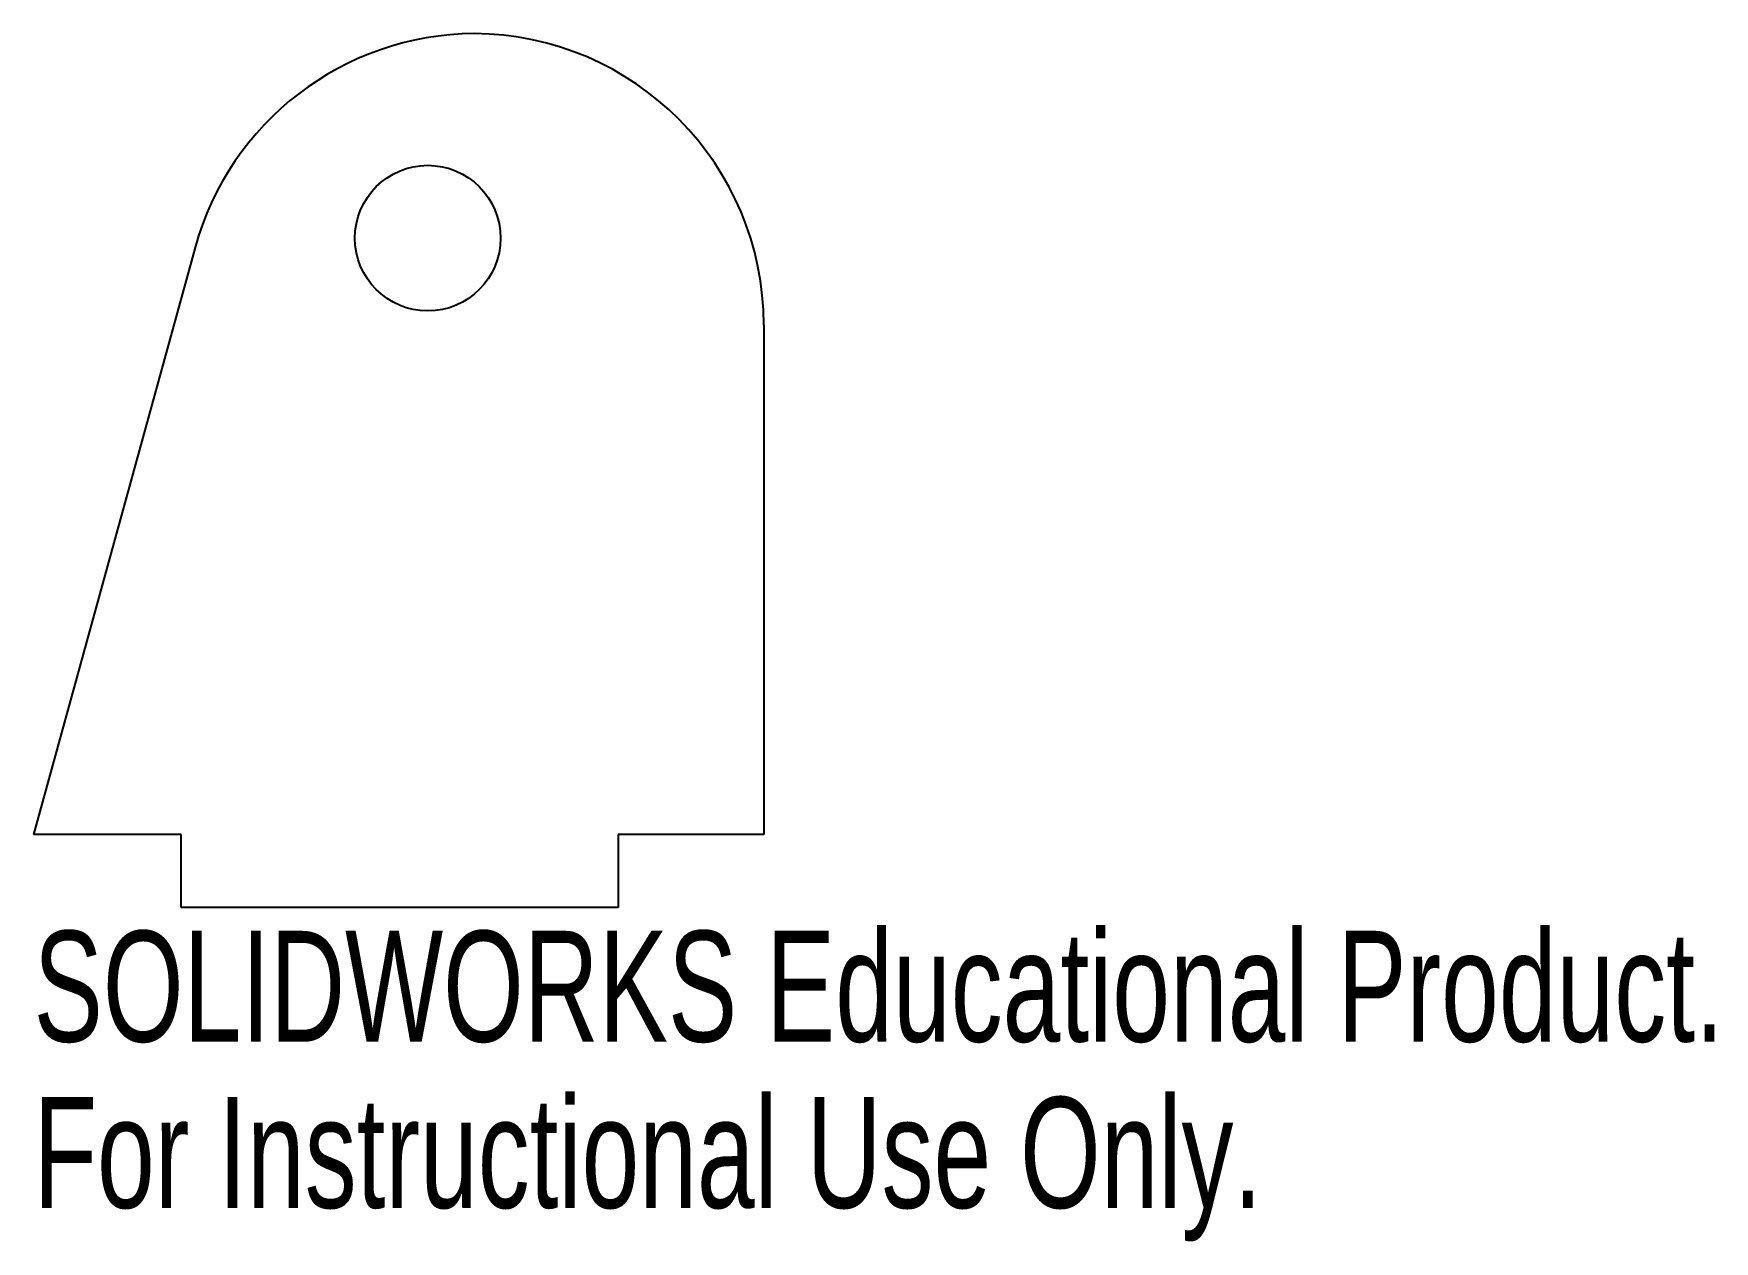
# Model space of a CAD drawing. Header units: inches. Extents: x -0.05 to 2.84, y -1.73 to 0.34.
import ezdxf

# ---------------------------------------------------------------- set-up
doc = ezdxf.new("R2010")
doc.units = ezdxf.units.IN
doc.header["$MEASUREMENT"] = 0
doc.styles.add('SLDTEXTSTYLE0', font='TXT', dxfattribs={"width": 0.7})

msp = doc.modelspace()

# ---------------------------------------------------------------- linework, layer by layer
at = {"color": 7, "linetype": 'Continuous', "lineweight": 25}
for p, q in [((0.2289, -0.0274), (-0.0482, -1.035)), ((1.2049, -0.16), (1.2049, -1.035)), ((0.2049, -1.035), (-0.0482, -1.035)), ((0.2049, -1.16), (0.2049, -1.035)), ((1.2049, -1.035), (0.9549, -1.035)), ((0.9549, -1.035), (0.9549, -1.16)), ((0.9549, -1.16), (0.2049, -1.16))]:
    msp.add_line(p, q, dxfattribs=at)
msp.add_circle((0.6282, -0.0111), 0.125, dxfattribs=at)
for centre, start, end in [((0.711, -0.16), 90.3474, 164.6239), ((0.7049, -0.16), 0, 89.6526)]:
    msp.add_arc(centre, 0.5, start, end, dxfattribs=at)

# ---------------------------------------------------------------- texts
at = {"color": 7, "linetype": 'Continuous', "char_height": 0.1903, "attachment_point": 1, "style": 'SLDTEXTSTYLE0'}
for s, insert in [('SOLIDWORKS Educational Product.', (-0.0482, -1.2002)), ('For Instructional Use Only.', (-0.0482, -1.4856))]:
    msp.add_mtext(s, dxfattribs=dict(at, insert=insert))

doc.saveas('drawing.dxf')
